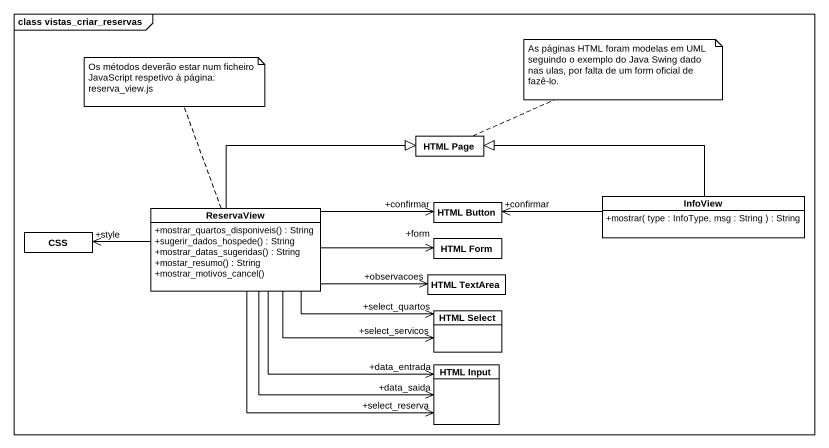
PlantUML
@startuml
mainframe class vistas_criar_reservas
hide circle
hide empty members
skinparam classAttributeIconSize 0
class "HTML Page" as HTML_Page
class InfoView {
  +mostrar( type : InfoType, msg : String ) : String
}
class CSS
class ReservaView {
  +mostrar_quartos_disponiveis() : String
  +sugerir_dados_hospede() : String
  +mostrar_datas_sugeridas() : String
  +mostar_resumo() : String
  +mostrar_motivos_cancel()
}
class "HTML Form" as HTML_Form
class "HTML Button" as HTML_Button
class "HTML TextArea" as HTML_TextArea
class "HTML Select" as HTML_Select
class "HTML Input" as HTML_Input
InfoView -left-|> HTML_Page
InfoView -left-> "+confirmar" HTML_Button
ReservaView -right-|> HTML_Page
ReservaView -left-> "+style" CSS
ReservaView -right-> "+form" HTML_Form
ReservaView -right-> "+confirmar" HTML_Button
ReservaView -right-> "+observacoes" HTML_TextArea
ReservaView -right-> "+select_quartos" HTML_Select
ReservaView -right-> "+select_servicos" HTML_Select
ReservaView --> "+data_entrada" HTML_Input
ReservaView --> "+data_saida" HTML_Input
ReservaView --> "+select_reserva" HTML_Input
note right of HTML_Page : As páginas HTML foram modelas em UML seguindo o exemplo do Java Swing dado nas ulas, por falta de um form oficial de fazê-lo.
note top of ReservaView : Os métodos deverão estar num ficheiro JavaScript respetivo à página: reserva_view.js
@enduml
